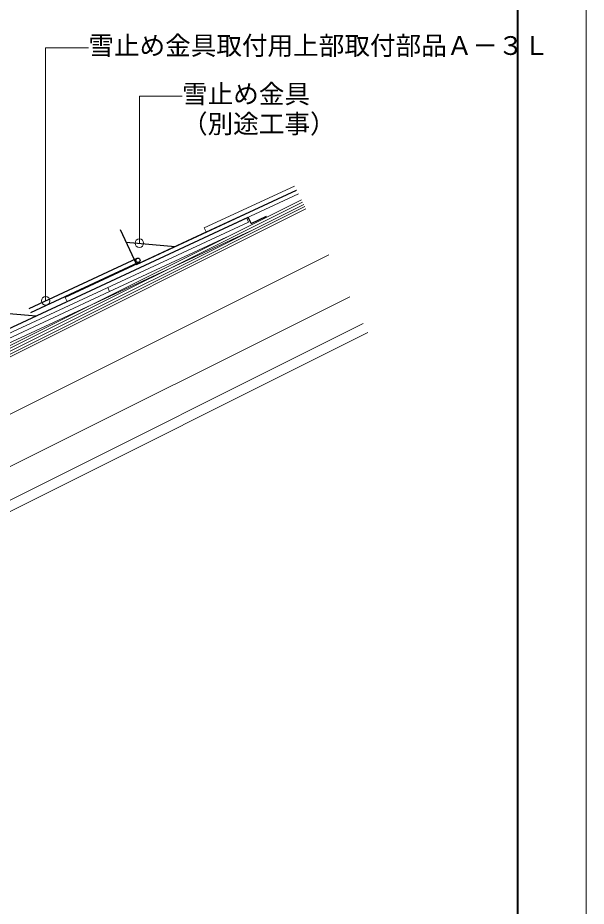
# Model space of a CAD drawing. Units: millimetres on the paper, with parts at other scales. Extents: x -210 to 210, y -148 to 150.
# Drawn here: x 143.4 to 210, y -33.5 to 70.6 of the extents above; entities that cross this region are included whole.
import ezdxf
from ezdxf.enums import TextEntityAlignment as Align

# ---------------------------------------------------------------- set-up
doc = ezdxf.new("R2010")
doc.units = ezdxf.units.MM
doc.header["$PDMODE"] = 32
doc.header["$PDSIZE"] = 1
for name, color, linetype, lineweight in [('0-2', 5, 'Continuous', 9), ('0-4', 5, 'Continuous', 9), ('0-9', 2, 'Continuous', 25), ('0-A', 5, 'Continuous', 9), ('F-0_通り芯', 6, 'Continuous', 9)]:
    doc.layers.add(name, color=color, linetype=linetype, lineweight=lineweight)
doc.styles.add('ＭＳ ゴシック', font='')
doc.styles.get('ＭＳ ゴシック').set_extended_font_data('MS Gothic')

msp = doc.modelspace()

# ---------------------------------------------------------------- linework, layer by layer
at = {"layer": '0-2'}
for p, q in [((149.188, 37.398), (176.288, 49.995)), ((175.823, 50.925), (165.254, 46.013)), ((165.473, 45.541), (176.056, 50.46)), ((77.961, -0.027), (176.628, 49.315)), ((176.762, 49.047), (78.095, -0.295)), ((176.897, 48.779), (78.229, -0.564)), ((177.031, 48.51), (78.363, -0.832)), ((177.165, 48.242), (78.497, -1.1)), ((170.226, 47.177), (132.683, 29.727)), ((170.226, 47.177), (170.445, 46.705)), ((132.902, 29.256), (170.445, 46.705)), ((165.254, 46.013), (165.473, 45.541)), ((170.619, 45.639), (137.875, 30.42)), ((165.473, 45.541), (148.969, 37.87)), ((167.859, 44.93), (154.16, 38.563)), ((179.849, 42.876), (86.1, -4.007)), ((116.617, 21.113), (154.16, 38.563)), ((153.941, 39.034), (154.16, 38.563)), ((88.56, -8.926), (182.309, 37.956)), ((148.969, 37.87), (149.188, 37.398)), ((90.126, -12.056), (183.874, 34.826)), ((90.662, -13.13), (184.411, 33.753))]:
    msp.add_line(p, q, dxfattribs=at)
at = {"layer": '0-4'}
for p, q in [((146.668, 67.131), (151.668, 67.131)), ((146.668, 37.476), (146.668, 67.131)), ((157.644, 44.228), (157.644, 61.461)), ((157.644, 61.461), (162.644, 61.461))]:
    msp.add_line(p, q, dxfattribs=at)
for p in [(157.644, 44.228), (146.668, 37.476)]:
    msp.add_point(p, dxfattribs=at)
at = {"layer": '0-9'}
for p, q in [((144.728, 36.574), (157.381, 42.455)), ((144.939, 36.121), (157.591, 42.001))]:
    msp.add_line(p, q, dxfattribs=at)
msp.add_circle((157.486, 42.228), 0.25, dxfattribs=at)
at = {"layer": '0-A', "color": 2, "lineweight": 25}
for p, q in [((157.311, 41.748), (176.056, 50.46)), ((141.026, 33.605), (170.408, 47.261)), ((170.745, 46.536), (170.408, 47.261)), ((170.745, 46.536), (172.558, 47.379)), ((155.415, 45.828), (157.311, 41.748)), ((156.095, 44.365), (161.846, 43.855)), ((139.809, 36.223), (145.56, 35.713))]:
    msp.add_line(p, q, dxfattribs=at)
at = {"layer": 'F-0_通り芯'}
msp.add_line((210, -148.5), (210, 149.878), dxfattribs=at)
at = {"layer": 'F-0_通り芯', "color": 3, "lineweight": 40}
msp.add_line((202, -140.5), (202, 139.5), dxfattribs=at)

# ---------------------------------------------------------------- texts
at = {"layer": '0-4', "color": 7, "style": 'ＭＳ ゴシック'}
for s, p in [('雪止め金具取付用上部取付部品Ａ－３Ｌ', (151.668, 65.631)), ('雪止め金具', (162.644, 59.961)), ('（別途工事）', (162.644, 56.461))]:
    msp.add_text(s, height=2.199, dxfattribs=at).set_placement(p, align=Align.BOTTOM_LEFT)

doc.saveas('drawing.dxf')
